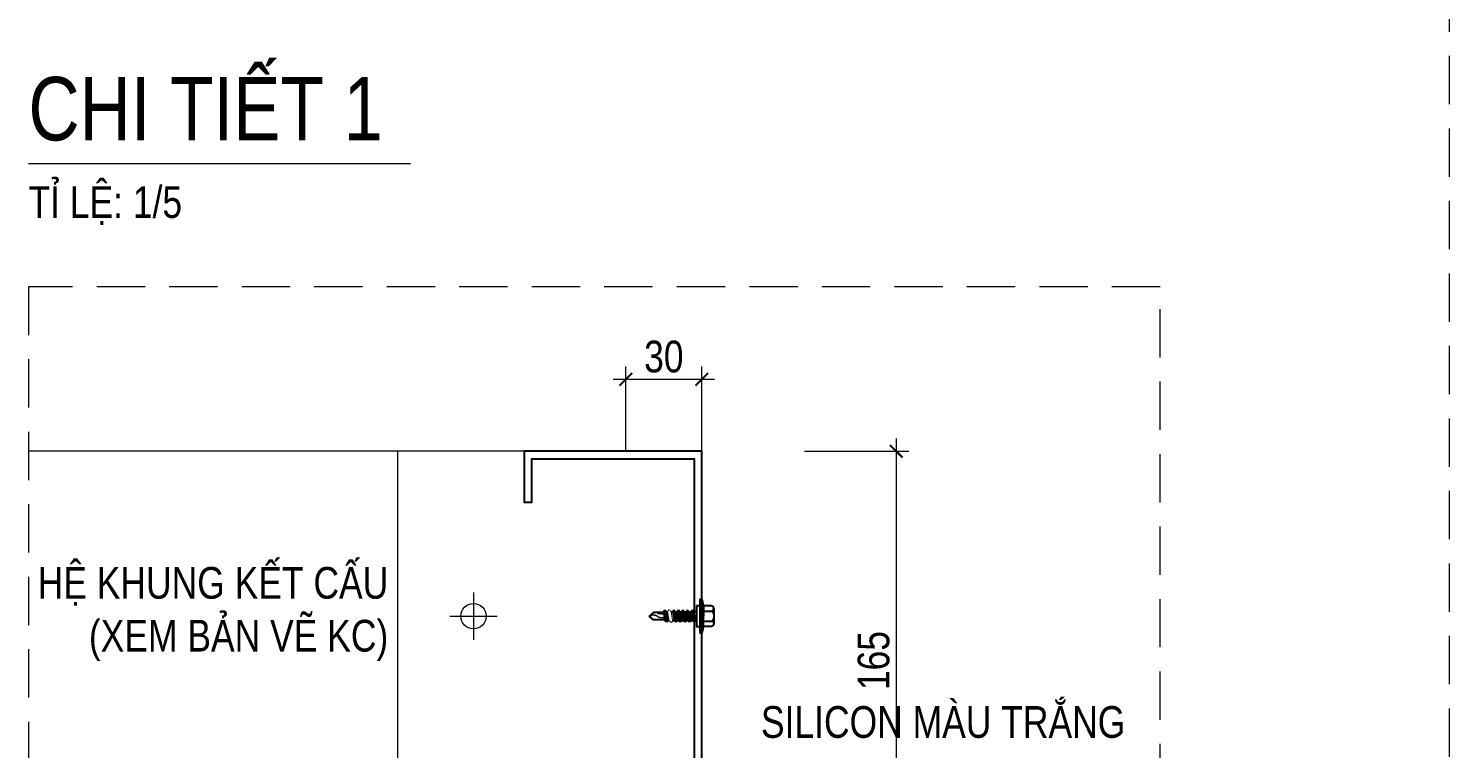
# Model space of a CAD drawing. Header units: millimetres. Extents: x -547695 to 905972, y -1055718 to 167349.
# Drawn here: x -533125 to -530325, y -1048556 to -1047136 of the extents above; entities that cross this region are included whole.
import ezdxf

# ---------------------------------------------------------------- set-up
doc = ezdxf.new("R2010")
doc.units = ezdxf.units.MM
doc.linetypes.add('HIDDEN', pattern=[9.525, 6.35, -3.175])
doc.layers.get('DEFPOINTS').update_dxf_attribs({"color": 1, "lineweight": 25})
for name, color, linetype in [('7a-Flashing_01', 1, 'Continuous'), ('XR_MC C C$0$A-CONC', 2, 'Continuous'), ('XR_MC C C$0$A-PATT', 251, 'Continuous')]:
    doc.layers.add(name, color=color, linetype=linetype)
for name, color, linetype, lineweight in [('A-DIMS', 8, 'Continuous', 9), ('A-HIDD', 45, 'HIDDEN', 9), ('A-LITE', 9, 'Continuous', 9), ('A-SYMBOLS', 10, 'Continuous', 13), ('A-TEXT', 255, 'Continuous', 25)]:
    doc.layers.add(name, color=color, linetype=linetype, lineweight=lineweight)
doc.styles.add('VTK_Arial', font='arial.ttf', dxfattribs={"width": 0.8})
doc.dimstyles.new('A-2.5-DIM25', dxfattribs={"dimscale": 25, "dimtxt": 2.5, "dimasz": 1, "dimexe": 1, "dimexo": 0, "dimgap": 0.5, "dimtad": 1, "dimdec": 0, "dimzin": 12, "dimdsep": 46, "dimtxsty": 'VTK_Arial', "dimblk": 'ARCHTICK', "dimcen": 0, "dimdle": 1, "dimclrd": 256, "dimclre": 256, "dimclrt": 7, "dimadec": 1, "dimazin": 3, "dimtfac": 1, "dimtdec": 0, "dimtmove": 0, "dimatfit": 2, "dimfxl": 20, "dimtolj": 1, "dimtzin": 0, "dimlwd": -1, "dimlwe": -1, "dimarcsym": 0})

# ---------------------------------------------------------------- blocks, each defined once
blk = doc.blocks.new('XR_MC C C$0$12-14x20 HWFS')
for p, q in [((-21.34, 4.07), (-20.74, 6.65)), ((-25.4, -3.01), (-25.4, 3)), ((-21.34, 1.92), (-24.4, 1.92)), ((-18.09, 1.68), (-18.67, 1.68)), ((-18.09, 1.68), (-17.72, 2.35)), ((-17.57, -1.69), (-18.09, 1.68)), ((-16.99, -2.36), (-17.72, 2.35)), ((-17.72, 2.35), (-17.07, 1.68)), ((-16.55, -1.67), (-17.07, 1.68)), ((-16.2, 1.68), (-17.07, 1.68)), ((-16.2, 1.68), (-15.83, 2.35)), ((-15.68, -1.69), (-16.2, 1.68)), ((-15.1, -2.38), (-15.83, 2.35)), ((-15.83, 2.35), (-15.18, 1.68)), ((-14.66, -1.69), (-15.18, 1.68)), ((-14.39, 1.68), (-15.18, 1.68)), ((-14.39, 1.68), (-14.03, 2.35)), ((-13.87, -1.69), (-14.39, 1.68)), ((-13.29, -2.38), (-14.03, 2.35)), ((-14.03, 2.35), (-13.37, 1.68)), ((-12.85, -1.69), (-13.37, 1.68)), ((-12.59, 1.68), (-13.37, 1.68)), ((-12.59, 1.68), (-12.22, 2.35)), ((-12.07, -1.69), (-12.59, 1.68)), ((-11.49, -2.38), (-12.22, 2.35)), ((-12.22, 2.35), (-11.57, 1.68)), ((-10.78, 1.68), (-11.57, 1.68)), ((-11.04, -1.69), (-11.57, 1.68)), ((-10.78, 1.68), (-10.42, 2.35)), ((-10.26, -1.69), (-10.78, 1.68)), ((-9.68, -2.38), (-10.42, 2.35)), ((-10.42, 2.35), (-9.76, 1.68)), ((-8.98, 1.68), (-9.76, 1.68)), ((-9.24, -1.69), (-9.76, 1.68)), ((-7.88, -2.38), (-8.61, 2.35)), ((-7.17, 1.68), (-7.96, 1.68)), ((-7.17, 1.68), (-6.81, 2.35)), ((-6.65, -1.69), (-7.17, 1.68)), ((-6.07, -2.38), (-6.81, 2.35)), ((-6.81, 2.35), (-6.15, 1.68)), ((-5.63, -1.69), (-6.15, 1.68)), ((-5.33, 1.41), (-1.72, 1.41)), ((-1.72, 1.41), (0, 0)), ((-1.72, -1.41), (0, 0)), ((-21.34, -1.93), (-24.4, -1.93)), ((-20.74, -6.66), (-21.34, -4.08)), ((-17.57, -1.69), (-18.67, -1.69)), ((-17.57, -1.69), (-16.99, -2.36)), ((-16.99, -2.36), (-16.55, -1.67)), ((-15.68, -1.69), (-16.56, -1.69)), ((-15.68, -1.69), (-15.1, -2.38)), ((-15.1, -2.38), (-14.66, -1.69)), ((-13.87, -1.69), (-14.66, -1.69)), ((-13.87, -1.69), (-13.29, -2.38)), ((-13.29, -2.38), (-12.85, -1.69)), ((-12.07, -1.69), (-12.85, -1.69)), ((-12.07, -1.69), (-11.49, -2.38)), ((-11.49, -2.38), (-11.04, -1.69)), ((-10.26, -1.69), (-11.04, -1.69)), ((-10.26, -1.69), (-9.68, -2.38)), ((-9.68, -2.38), (-9.24, -1.69)), ((-8.46, -1.69), (-9.24, -1.69)), ((-6.65, -1.69), (-7.43, -1.69)), ((-6.65, -1.69), (-6.07, -2.38)), ((-6.07, -2.38), (-5.63, -1.69)), ((-5.07, -1.43), (-1.72, -1.43))]:
    blk.add_line(p, q)
for points in [[(-20.74, -6.66), (-20.74, 6.65), (-20.01, 6.65), (-20.01, -6.66)], [(-18.67, -4.09), (-18.67, 4.07), (-20.01, 4.07), (-20.01, -4.09)]]:
    blk.add_lwpolyline(points, close=True)
for points in [[(-21.34, 1.92), (-24.4, 1.92, -0.414214), (-25.4, 2.92), (-25.4, 3.07, -0.414214), (-24.4, 4.07), (-21.34, 4.07), (-21.34, 0)], [(-21.34, -1.93), (-24.4, -1.93, 0.414214), (-25.4, -2.93), (-25.4, -3.08, 0.414214), (-24.4, -4.08), (-21.34, -4.08), (-21.34, 0)]]:
    blk.add_lwpolyline(points, format="xyb")
at = {"ltscale": 100}
blk.add_lwpolyline([(-8.61, 2.35), (-8.98, 1.68), (-8.46, -1.69), (-7.88, -2.38), (-7.43, -1.69), (-7.96, 1.68)], close=True, dxfattribs=at)
for centre, radius, start, end in [((-24.4, 0.92), 1, 90, 180), ((-5.3, 2.88), 1.47, 234.6943, 269.0006), ((-24.4, -0.93), 1, 180, 270), ((-5.06, -2.17), 0.739, 89.3021, 139.9159)]:
    blk.add_arc(centre, radius, start, end)
at = {"lineweight": 20}
for points in [[(-6.01, 0.73), (-5.36, 0.75), (-4.22, 0.73), (-3.68, 0.41)], [(-3.73, 0.25), (-4.24, 0.57), (-5.34, 0.59), (-5.98, 0.57)], [(-2.45, -0.38), (-2.86, -0.23), (-3.32, 0), (-3.73, 0.25)], [(-3.68, 0.41), (-3.27, 0.16), (-2.82, -0.08), (-2.41, -0.22)], [(0, 0), (-1.78, -0.72), (-2.09, -0.51), (-2.45, -0.38)], [(-2.41, -0.22), (-2.08, -0.34), (-1.79, -0.48), (0, 0)], [(-1.79, -0.45), (-1.59, -0.43), (0, 0), (0, 0)], [(-3.31, -1.04), (-3.5, -1), (-4.96, -0.93), (-5.75, -0.9)], [(-3.04, -1.42), (-3.04, -1.42), (-3.04, -1.09), (-3.31, -1.04)], [(-2.45, -0.29), (-2.45, -0.29), (-1.98, -0.47), (-1.79, -0.45)]]:
    blk.add_open_spline(points, degree=3, dxfattribs=at)
blk.add_wipeout([(-7.96, 1.68), (-7.43, -1.69), (-7.88, -2.38), (-8.46, -1.69), (-8.98, 1.68), (-8.61, 2.35)])
blk = doc.blocks.new('_ARCHTICK')
at = {"color": 0, "linetype": 'ByBlock', "const_width": 0.15}
blk.add_lwpolyline([(-0.5, -0.5), (0.5, 0.5)], dxfattribs=at)
blk = doc.blocks.new('*D784')
at = {"layer": 'A-DIMS', "transparency": 16777216}
for p, q in [((-531973.3, -1047827.7), (-531773.3, -1047827.7)), ((-531948.3, -1047969.6), (-531948.3, -1047802.7)), ((-531798.3, -1047969.6), (-531798.3, -1047802.7))]:
    blk.add_line(p, q, dxfattribs=at)
at = {"layer": 'DEFPOINTS', "color": 0, "transparency": 16777216}
for p in [(-531798.3, -1047827.7), (-531948.3, -1047969.6), (-531798.3, -1047969.6)]:
    blk.add_point(p, dxfattribs=at)
at = {"layer": 'A-DIMS', "transparency": 16777216, "xscale": 25, "yscale": 25, "zscale": 25, "rotation": 180}
blk.add_blockref('_ARCHTICK', (-531948.3, -1047827.7), dxfattribs=at)
at = {"layer": 'A-DIMS', "transparency": 16777216, "xscale": 25, "yscale": 25, "zscale": 25}
blk.add_blockref('_ARCHTICK', (-531798.3, -1047827.7), dxfattribs=at)
at = {"layer": 'A-DIMS', "color": 7, "transparency": 16777216, "insert": (-531873.3, -1047783.3), "char_height": 62.5, "attachment_point": 5, "style": 'VTK_Arial'}
blk.add_mtext('\\A1;30', dxfattribs=at)
blk = doc.blocks.new('*D785')
at = {"layer": 'A-DIMS', "transparency": 16777216}
for p, q in [((-531596.1, -1047969.6), (-531390.4, -1047969.6)), ((-531415.4, -1047944.6), (-531415.4, -1048819.6)), ((-531798.3, -1048794.6), (-531390.4, -1048794.6))]:
    blk.add_line(p, q, dxfattribs=at)
at = {"layer": 'DEFPOINTS', "color": 0, "transparency": 16777216}
for p in [(-531596.1, -1047969.6), (-531798.3, -1048794.6), (-531415.4, -1048794.6)]:
    blk.add_point(p, dxfattribs=at)
at = {"layer": 'A-DIMS', "transparency": 16777216, "xscale": 25, "yscale": 25, "zscale": 25}
for p, rotation in [((-531415.4, -1047969.6), 90), ((-531415.4, -1048794.6), 270)]:
    blk.add_blockref('_ARCHTICK', p, dxfattribs=dict(at, rotation=rotation))
at = {"layer": 'A-DIMS', "color": 7, "transparency": 16777216, "insert": (-531459.8, -1048382.1), "char_height": 62.5, "attachment_point": 5, "rotation": 90, "style": 'VTK_Arial'}
blk.add_mtext('\\A1;165', dxfattribs=at)
blk = doc.blocks.new('*U772')
blk.add_line((30.12, 0), (0, 0))
at = {"color": 7, "style": 'VTK_Arial', "width": 0.8}
blk.add_attdef('SECTION', (0, 1.86), '', height=5, dxfattribs=at)
at = {"color": 7, "linetype": 'Continuous', "style": 'VTK_Arial', "width": 0.8, "flags": 8}
blk.add_attdef('SCALE-I', (0, -4.25), '', height=2.5, dxfattribs=at)

msp = doc.modelspace()

# ---------------------------------------------------------------- linework, layer by layer
at = {"layer": '7a-Flashing_01', "const_width": 2.5}
msp.add_lwpolyline([(-531948.3, -1047969.6), (-531798.3, -1047969.6), (-531798.3, -1048794.6)], dxfattribs=at)
at = {"layer": 'A-HIDD', "ltscale": 15}
msp.add_lwpolyline([(-530325.2, -1051143.3), (-530325.2, -1044238.3)], dxfattribs=at)
at = {"layer": 'A-LITE'}
for p, q in [((-532398.3, -1047969.6), (-533125.2, -1047969.6)), ((-532248.3, -1048248), (-532248.3, -1048341.2)), ((-532294.9, -1048294.6), (-532201.7, -1048294.6))]:
    msp.add_line(p, q, dxfattribs=at)
msp.add_lwpolyline([(-531798.3, -1047969.6), (-532398.3, -1047969.6), (-532398.3, -1049219.6), (-531798.3, -1049219.6)], close=True, dxfattribs=at)
msp.add_circle((-532248.3, -1048294.6), 25, dxfattribs=at)
at = {"layer": 'XR_MC C C$0$A-CONC'}
msp.add_lwpolyline([(-531813.3, -1049204.6), (-532133.3, -1049204.6), (-532133.3, -1049119.6), (-532148.3, -1049119.6), (-532148.3, -1049219.6), (-531798.3, -1049219.6), (-531798.3, -1047969.6), (-532148.3, -1047969.6), (-532148.3, -1048069.6), (-532133.3, -1048069.6), (-532133.3, -1047984.6), (-531813.3, -1047984.6)], close=True, dxfattribs=at)

# ---------------------------------------------------------------- block references
at = {"layer": 'A-SYMBOLS', "xscale": 25, "yscale": 25, "zscale": 25}
msp.add_blockref('*U772', (-533125.2, -1047403.4), dxfattribs=at).add_auto_attribs({'SECTION': 'CHI TIẾT 1', 'SCALE-I': 'TỈ LỆ: 1/5'})

# ---------------------------------------------------------------- texts
at = {"layer": 'A-TEXT', "color": 0, "char_height": 62.5, "attachment_point": 3, "style": 'VTK_Arial'}
for s, insert, width in [('HỆ KHUNG KẾT CẤU\\P(XEM BẢN VẼ KC)', (-532416.2, -1048197.7), 2028.717), ('SILICON MÀU TRẮNG', (-530964.1, -1048471.9), 1839.524)]:
    msp.add_mtext(s, dxfattribs=dict(at, insert=insert, width=width))

# ---------------------------------------------------------------- dimensions: what is measured, and where the dimension line sits
at = {"layer": 'A-DIMS'}
dim = msp.add_linear_dim(base=(-531798.3, -1047827.7), p1=(-531948.3, -1047969.6), p2=(-531798.3, -1047969.6), dimstyle='A-2.5-DIM25', override={"dimlfac": 0.2, "dimpost": '\\X'}, dxfattribs=at)
dim.commit()
dim.dimension.update_dxf_attribs({"geometry": '*D784', "text_midpoint": (-531873.3, -1047783.3)})

# ---------------------------------------------------------------- next in the draw order: block references
at = {"layer": 'XR_MC C C$0$A-PATT', "xscale": 5, "yscale": 5, "zscale": 5, "rotation": 180}
msp.add_blockref('XR_MC C C$0$12-14x20 HWFS', (-531902, -1048294.6), dxfattribs=at)

# ---------------------------------------------------------------- next in the draw order: linework, layer by layer
at = {"layer": 'A-HIDD', "ltscale": 15}
msp.add_lwpolyline([(-533125.2, -1049641.9), (-530895.2, -1049641.9), (-530895.2, -1047645.5), (-533125.2, -1047645.5)], close=True, dxfattribs=at)

# ---------------------------------------------------------------- next in the draw order: dimensions: what is measured, and where the dimension line sits
at = {"layer": 'A-DIMS'}
dim = msp.add_linear_dim(base=(-531415.4, -1048794.6), p1=(-531596.1, -1047969.6), p2=(-531798.3, -1048794.6), angle=90, dimstyle='A-2.5-DIM25', override={"dimlfac": 0.2, "dimpost": '\\X'}, dxfattribs=at)
dim.commit()
dim.dimension.update_dxf_attribs({"geometry": '*D785', "text_midpoint": (-531459.8, -1048382.1)})

doc.saveas('drawing.dxf')
